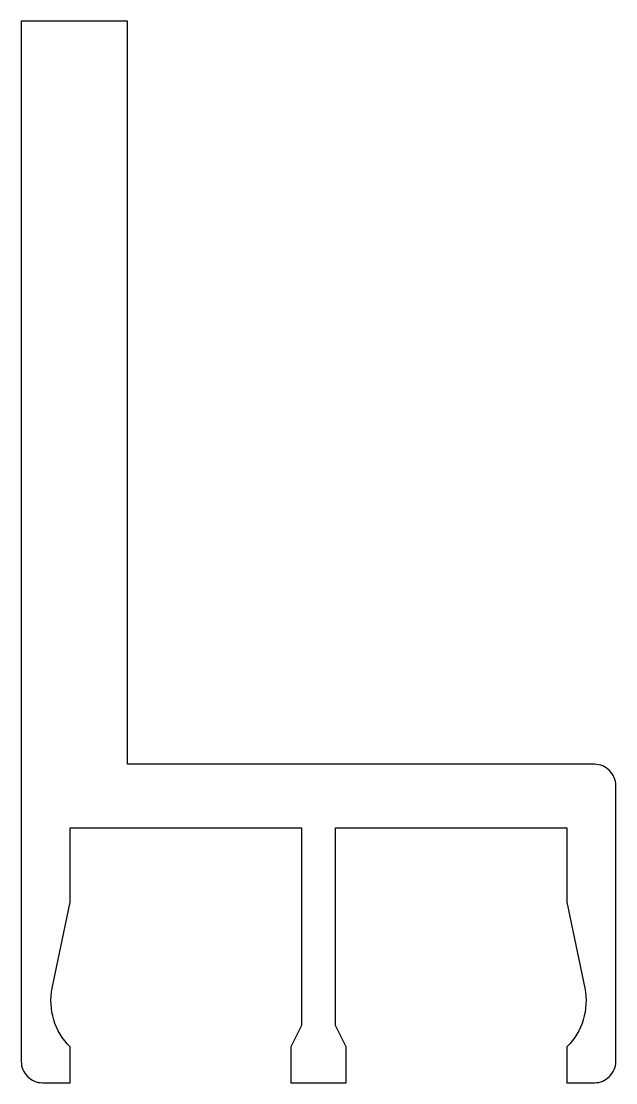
# Model space of a CAD drawing. Extents: x 269.4 to 297.4, y 265.5 to 315.5.
import ezdxf

# ---------------------------------------------------------------- set-up
doc = ezdxf.new("R2010")
doc.units = 0
doc.layers.get('0').update_dxf_attribs({"linetype": 'CONTINUOUS'})

msp = doc.modelspace()

# ---------------------------------------------------------------- linework, layer by layer
msp.add_lwpolyline([(270.827, 269.946), (271.665, 273.996), (271.665, 277.496), (282.565, 277.496), (282.565, 268.196), (282.065, 267.196), (282.065, 265.496), (284.665, 265.496), (284.665, 267.196), (284.165, 268.196), (284.165, 277.496), (295.065, 277.496), (295.065, 273.996), (295.902, 269.946, -0.255183), (295.065, 267.196), (295.065, 265.496), (296.365, 265.496, 0.414214), (297.365, 266.496), (297.365, 279.496, 0.414214), (296.365, 280.496), (274.365, 280.496), (274.365, 315.496), (269.365, 315.496), (269.365, 266.496, 0.414214), (270.365, 265.496), (271.665, 265.496), (271.665, 267.196, -0.255183), (270.827, 269.946)], format="xyb")

doc.saveas('drawing.dxf')
